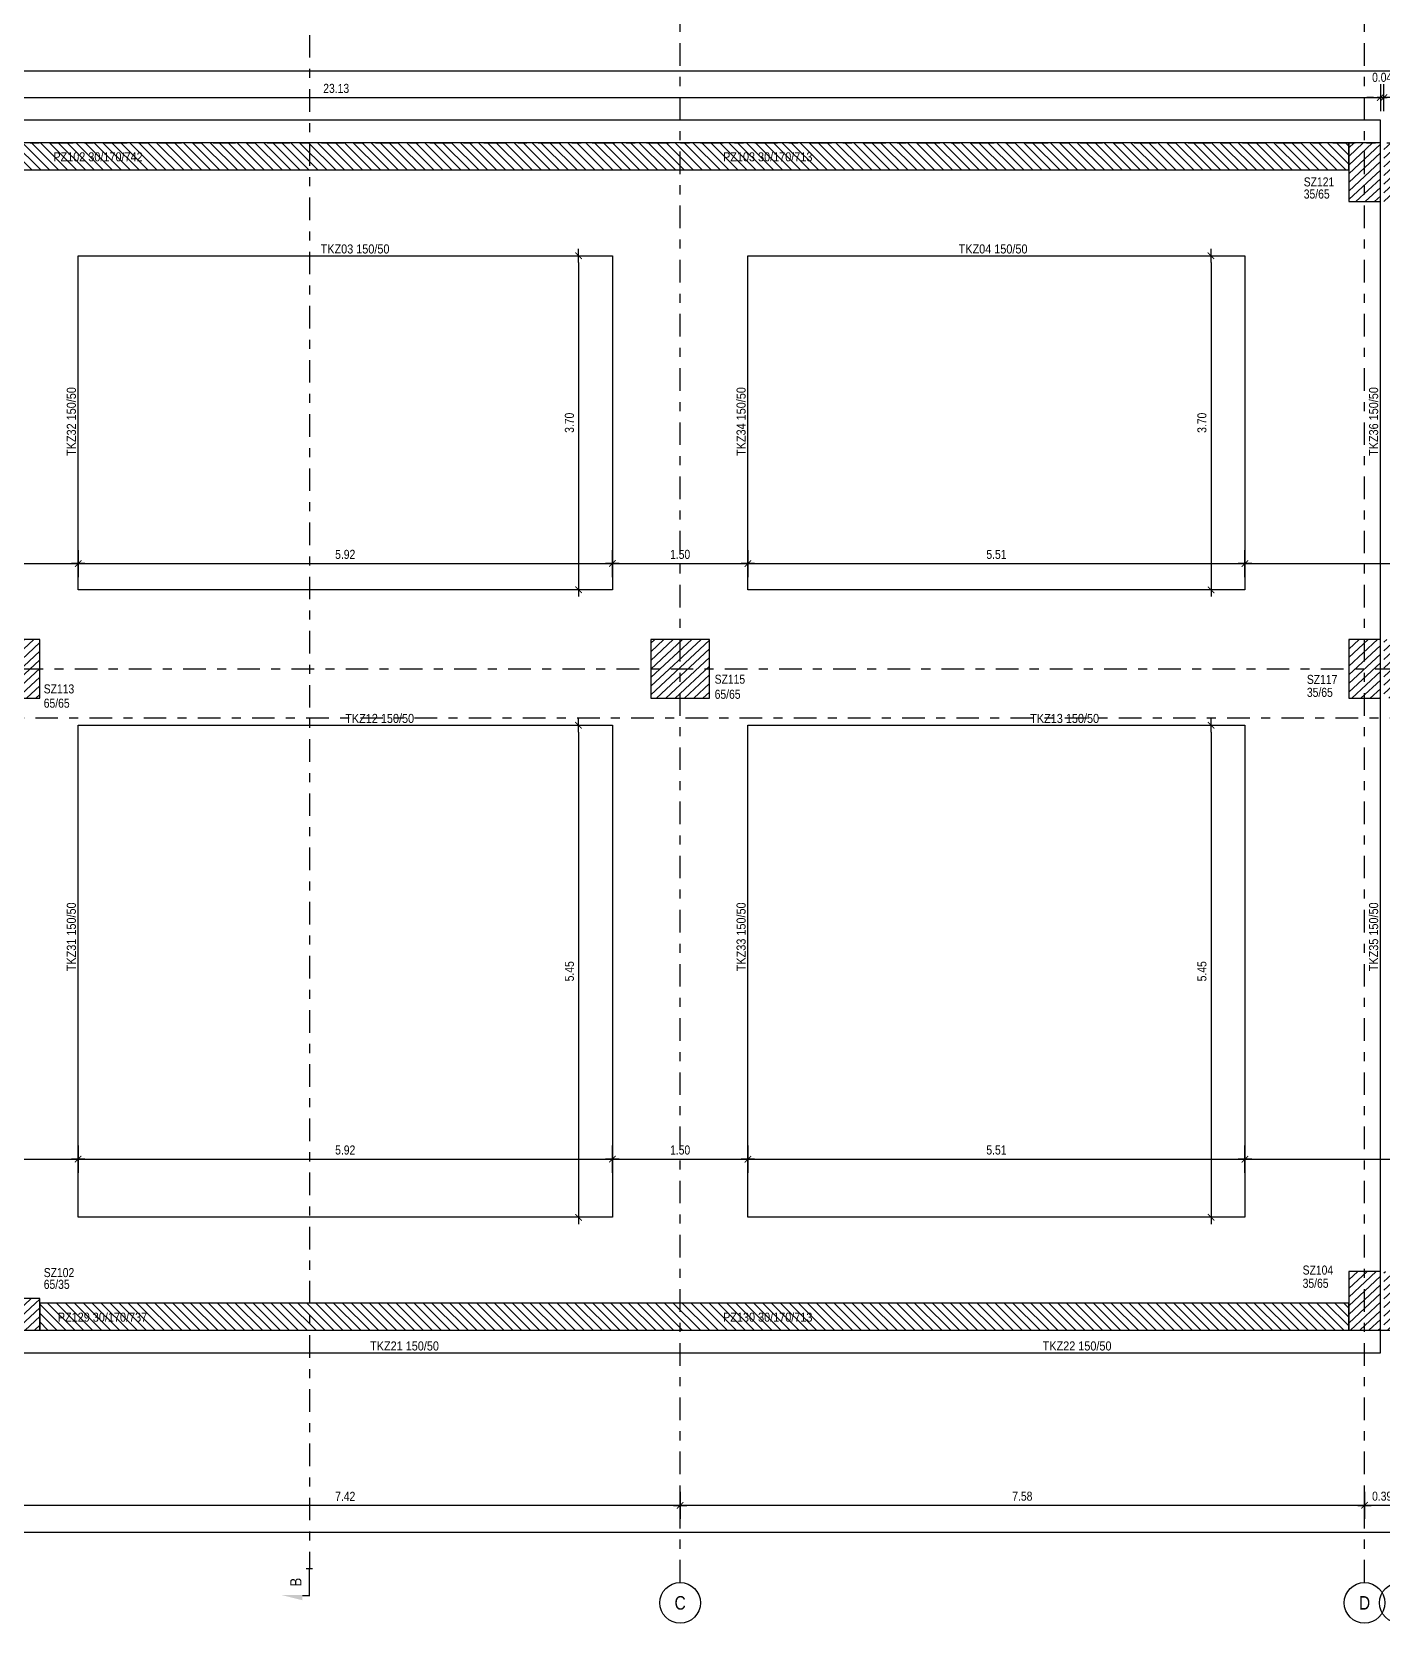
# Model space of a CAD drawing. Header units: metres. Extents: x 419734 to 420376, y 4564732 to 4565123.
# Drawn here: x 419821.92 to 419836.88, y 4565095.97 to 4565113.6 of the extents above; entities that cross this region are included whole.
import ezdxf
from ezdxf.enums import TextEntityAlignment as Align

# ---------------------------------------------------------------- set-up
doc = ezdxf.new("R2010")
doc.units = ezdxf.units.M
doc.linetypes.add('TRATTO-PUNTO', pattern=[1, 0.5, -0.25, 0, -0.25])
doc.layers.get('Defpoints').update_dxf_attribs({"color": 5})
for name, color, linetype in [('07-CARPENTERIA', 2, 'Continuous'), ('07-SIMBOLI', 1, 'Continuous'), ('Standart', 7, 'Continuous'), ('SW_ASSI', 7, 'TRATTO-PUNTO'), ('SW_DIM', 33, 'Continuous'), ('SW_MAGRONE', 2, 'Continuous'), ('SW_QUOTE', 1, 'Continuous'), ('SW_SEZIONI_CARPENTERIA', 4, 'Continuous'), ('SW_TESTI', 2, 'Continuous'), ('SW_TRATTEGGIO_252', 252, 'Continuous'), ('SW_TXT_TESTI', 1, 'Continuous')]:
    doc.layers.add(name, color=color, linetype=linetype)
doc.styles.add('SWS', font='ARIALN.TTF')
doc.dimstyles.new('DIM-SW-50_m', dxfattribs={"dimtxt": 0.1, "dimasz": 0.075, "dimexe": 0.125, "dimexo": 0.125, "dimgap": 0.05, "dimtad": 1, "dimzin": 1, "dimdsep": 46, "dimtxsty": 'SWS', "dimblk1": 'D', "dimblk2": 'D', "dimsah": 1, "dimcen": 0.0075, "dimdle": 0.0625, "dimse1": 1, "dimse2": 1, "dimclrd": 256, "dimclre": 256, "dimclrt": 256, "dimazin": 0, "dimtfac": 0.75, "dimtmove": 1, "dimatfit": 3, "dimldrblk": 'D', "dimfxl": 0.125, "dimtvp": 1.5, "dimtolj": 1, "dimtzin": 0, "dimarcsym": 0})
pattern_1 = [(135, (419777.502614, 4565086.29963), (-0.049497475, -0.049497475), [])]

# ---------------------------------------------------------------- blocks, each defined once
blk = doc.blocks.new('*U6')
at = {"layer": 'SW_QUOTE', "const_width": 0.0003}
blk.add_lwpolyline([(0, 0), (-0.006, 0), (-0.006, 0.00159)], dxfattribs=at)
at = {"layer": 'SW_QUOTE', "const_width": 0.0003, "flags": 128}
blk.add_lwpolyline([(0, -0.00075), (0, 0.00075)], dxfattribs=at)
at = {"layer": 'SW_QUOTE'}
blk.add_solid([(-0.00585, 0.00159), (-0.00701, 0.00159), (-0.00585, 0.00624)], dxfattribs=at)
at = {"layer": 'SW_TESTI', "color": 3, "style": 'SWS'}
blk.add_attdef('SEZ', text='', height=0.0025, dxfattribs=at).set_placement((-0.003, 0.003), align=Align.MIDDLE)
at = {"layer": 'SW_TESTI', "style": 'SWS'}
for tag, p in [('RIF_DOC', (-0.003, -0.0025)), ('RIF_DOC_SEC', (-0.003, -0.0055))]:
    blk.add_attdef(tag, text='', height=0.002, dxfattribs=at).set_placement(p, align=Align.MIDDLE)
blk = doc.blocks.new('D')
for p, q in [((-1, 0), (1, 0)), ((0, 2), (0, -2))]:
    blk.add_line(p, q)
at = {"const_width": 0.141}
blk.add_lwpolyline([(0.48, 0.48), (-0.48, -0.48)], dxfattribs=at)
blk = doc.blocks.new('*D86')
at = {"layer": 'Defpoints', "color": 0, "ltscale": 0.5, "transparency": 16777216}
for p in [(419862.454, 4565114.837), (419813.481, 4565112.616), (419862.454, 4565112.616)]:
    blk.add_point(p, dxfattribs=at)
at = {"layer": 'SW_DIM', "lineweight": -2, "ltscale": 0.5, "transparency": 16777216}
blk.add_line((419813.556, 4565114.837), (419862.379, 4565114.837), dxfattribs=at)
at = {"layer": 'SW_DIM', "lineweight": -2, "ltscale": 0.5, "transparency": 16777216, "xscale": 0.075, "yscale": 0.075, "zscale": 0.075, "rotation": 180}
blk.add_blockref('D', (419813.481, 4565114.837), dxfattribs=at)
at = {"layer": 'SW_DIM', "lineweight": -2, "ltscale": 0.5, "transparency": 16777216, "xscale": 0.075, "yscale": 0.075, "zscale": 0.075}
blk.add_blockref('D', (419862.454, 4565114.837), dxfattribs=at)
at = {"layer": 'SW_DIM', "ltscale": 0.5, "transparency": 16777216, "insert": (419837.968, 4565114.938), "char_height": 0.1, "attachment_point": 5, "style": 'SWS'}
blk.add_mtext('\\A1;48.97', dxfattribs=at)
blk = doc.blocks.new('*D103')
at = {"layer": 'Defpoints', "color": 0, "ltscale": 0.5, "transparency": 16777216}
for p in [(419836.684, 4565097.276), (419836.684, 4565097.276), (419837.074, 4565097.276)]:
    blk.add_point(p, dxfattribs=at)
at = {"layer": 'SW_DIM', "lineweight": -2, "ltscale": 0.5, "transparency": 16777216}
blk.add_line((419836.999, 4565097.276), (419836.759, 4565097.276), dxfattribs=at)
at = {"layer": 'SW_DIM', "lineweight": -2, "ltscale": 0.5, "transparency": 16777216, "xscale": 0.075, "yscale": 0.075, "zscale": 0.075, "rotation": 180}
blk.add_blockref('D', (419836.684, 4565097.276), dxfattribs=at)
at = {"layer": 'SW_DIM', "lineweight": -2, "ltscale": 0.5, "transparency": 16777216, "xscale": 0.075, "yscale": 0.075, "zscale": 0.075}
blk.add_blockref('D', (419837.074, 4565097.276), dxfattribs=at)
at = {"layer": 'SW_DIM', "ltscale": 0.5, "transparency": 16777216, "insert": (419836.879, 4565097.377), "char_height": 0.1, "attachment_point": 5, "style": 'SWS'}
blk.add_mtext('\\A1;0.39', dxfattribs=at)
blk = doc.blocks.new('*D104')
at = {"layer": 'Defpoints', "color": 0, "ltscale": 0.5, "transparency": 16777216}
for p in [(419829.104, 4565097.276), (419829.104, 4565097.276), (419836.684, 4565097.276)]:
    blk.add_point(p, dxfattribs=at)
at = {"layer": 'SW_DIM', "lineweight": -2, "ltscale": 0.5, "transparency": 16777216}
blk.add_line((419836.609, 4565097.276), (419829.179, 4565097.276), dxfattribs=at)
at = {"layer": 'SW_DIM', "lineweight": -2, "ltscale": 0.5, "transparency": 16777216, "xscale": 0.075, "yscale": 0.075, "zscale": 0.075, "rotation": 180}
blk.add_blockref('D', (419829.104, 4565097.276), dxfattribs=at)
at = {"layer": 'SW_DIM', "lineweight": -2, "ltscale": 0.5, "transparency": 16777216, "xscale": 0.075, "yscale": 0.075, "zscale": 0.075}
blk.add_blockref('D', (419836.684, 4565097.276), dxfattribs=at)
at = {"layer": 'SW_DIM', "ltscale": 0.5, "transparency": 16777216, "insert": (419832.894, 4565097.377), "char_height": 0.1, "attachment_point": 5, "style": 'SWS'}
blk.add_mtext('\\A1;7.58', dxfattribs=at)
blk = doc.blocks.new('*D105')
at = {"layer": 'Defpoints', "color": 0, "ltscale": 0.5, "transparency": 16777216}
for p in [(419821.687, 4565097.276), (419821.687, 4565097.276), (419829.104, 4565097.276)]:
    blk.add_point(p, dxfattribs=at)
at = {"layer": 'SW_DIM', "lineweight": -2, "ltscale": 0.5, "transparency": 16777216}
blk.add_line((419829.029, 4565097.276), (419821.762, 4565097.276), dxfattribs=at)
at = {"layer": 'SW_DIM', "lineweight": -2, "ltscale": 0.5, "transparency": 16777216, "xscale": 0.075, "yscale": 0.075, "zscale": 0.075, "rotation": 180}
blk.add_blockref('D', (419821.687, 4565097.276), dxfattribs=at)
at = {"layer": 'SW_DIM', "lineweight": -2, "ltscale": 0.5, "transparency": 16777216, "xscale": 0.075, "yscale": 0.075, "zscale": 0.075}
blk.add_blockref('D', (419829.104, 4565097.276), dxfattribs=at)
at = {"layer": 'SW_DIM', "ltscale": 0.5, "transparency": 16777216, "insert": (419825.395, 4565097.376), "char_height": 0.1, "attachment_point": 5, "style": 'SWS'}
blk.add_mtext('\\A1;7.42', dxfattribs=at)
blk = doc.blocks.new('*D108')
at = {"layer": 'Defpoints', "color": 0, "ltscale": 0.5, "transparency": 16777216}
for p in [(419813.481, 4565098.966), (419862.454, 4565098.966), (419862.454, 4565096.98)]:
    blk.add_point(p, dxfattribs=at)
at = {"layer": 'SW_DIM', "lineweight": -2, "ltscale": 0.5, "transparency": 16777216}
blk.add_line((419813.556, 4565096.98), (419862.379, 4565096.98), dxfattribs=at)
at = {"layer": 'SW_DIM', "lineweight": -2, "ltscale": 0.5, "transparency": 16777216, "xscale": 0.075, "yscale": 0.075, "zscale": 0.075, "rotation": 180}
blk.add_blockref('D', (419813.481, 4565096.98), dxfattribs=at)
at = {"layer": 'SW_DIM', "lineweight": -2, "ltscale": 0.5, "transparency": 16777216, "xscale": 0.075, "yscale": 0.075, "zscale": 0.075}
blk.add_blockref('D', (419862.454, 4565096.98), dxfattribs=at)
at = {"layer": 'SW_DIM', "ltscale": 0.5, "transparency": 16777216, "insert": (419837.968, 4565097.081), "char_height": 0.1, "attachment_point": 5, "style": 'SWS'}
blk.add_mtext('\\A1;48.97', dxfattribs=at)
blk = doc.blocks.new('*D114')
at = {"layer": 'Defpoints', "color": 0, "ltscale": 0.5, "transparency": 16777216}
for p in [(419827.998, 4565111.116), (419827.979, 4565107.416), (419827.998, 4565107.416)]:
    blk.add_point(p, dxfattribs=at)
at = {"layer": 'SW_DIM', "lineweight": -2, "ltscale": 0.5, "transparency": 16777216}
blk.add_line((419827.979, 4565111.041), (419827.979, 4565107.491), dxfattribs=at)
at = {"layer": 'SW_DIM', "lineweight": -2, "ltscale": 0.5, "transparency": 16777216, "xscale": 0.075, "yscale": 0.075, "zscale": 0.075}
for p, rotation in [((419827.979, 4565111.116), 90), ((419827.979, 4565107.416), 270)]:
    blk.add_blockref('D', p, dxfattribs=dict(at, rotation=rotation))
at = {"layer": 'SW_DIM', "ltscale": 0.5, "transparency": 16777216, "insert": (419827.878, 4565109.266), "char_height": 0.1, "attachment_point": 5, "rotation": 90, "style": 'SWS'}
blk.add_mtext('\\A1;3.70', dxfattribs=at)
blk = doc.blocks.new('*D115')
at = {"layer": 'Defpoints', "color": 0, "ltscale": 0.5, "transparency": 16777216}
for p in [(419835.003, 4565111.116), (419834.984, 4565107.416), (419835.003, 4565107.416)]:
    blk.add_point(p, dxfattribs=at)
at = {"layer": 'SW_DIM', "lineweight": -2, "ltscale": 0.5, "transparency": 16777216}
blk.add_line((419834.984, 4565111.041), (419834.984, 4565107.491), dxfattribs=at)
at = {"layer": 'SW_DIM', "lineweight": -2, "ltscale": 0.5, "transparency": 16777216, "xscale": 0.075, "yscale": 0.075, "zscale": 0.075}
for p, rotation in [((419834.984, 4565111.116), 90), ((419834.984, 4565107.416), 270)]:
    blk.add_blockref('D', p, dxfattribs=dict(at, rotation=rotation))
at = {"layer": 'SW_DIM', "ltscale": 0.5, "transparency": 16777216, "insert": (419834.883, 4565109.266), "char_height": 0.1, "attachment_point": 5, "rotation": 90, "style": 'SWS'}
blk.add_mtext('\\A1;3.70', dxfattribs=at)
blk = doc.blocks.new('*D126')
at = {"layer": 'Defpoints', "color": 0, "ltscale": 0.5, "transparency": 16777216}
for p in [(419835.003, 4565105.916), (419834.984, 4565100.466), (419835.003, 4565100.466)]:
    blk.add_point(p, dxfattribs=at)
at = {"layer": 'SW_DIM', "lineweight": -2, "ltscale": 0.5, "transparency": 16777216}
blk.add_line((419834.984, 4565105.841), (419834.984, 4565100.541), dxfattribs=at)
at = {"layer": 'SW_DIM', "lineweight": -2, "ltscale": 0.5, "transparency": 16777216, "xscale": 0.075, "yscale": 0.075, "zscale": 0.075}
for p, rotation in [((419834.984, 4565105.916), 90), ((419834.984, 4565100.466), 270)]:
    blk.add_blockref('D', p, dxfattribs=dict(at, rotation=rotation))
at = {"layer": 'SW_DIM', "ltscale": 0.5, "transparency": 16777216, "insert": (419834.883, 4565103.191), "char_height": 0.1, "attachment_point": 5, "rotation": 90, "style": 'SWS'}
blk.add_mtext('\\A1;5.45', dxfattribs=at)
blk = doc.blocks.new('*D127')
at = {"layer": 'Defpoints', "color": 0, "ltscale": 0.5, "transparency": 16777216}
for p in [(419827.998, 4565105.916), (419827.979, 4565100.466), (419827.998, 4565100.466)]:
    blk.add_point(p, dxfattribs=at)
at = {"layer": 'SW_DIM', "lineweight": -2, "ltscale": 0.5, "transparency": 16777216}
blk.add_line((419827.979, 4565105.841), (419827.979, 4565100.541), dxfattribs=at)
at = {"layer": 'SW_DIM', "lineweight": -2, "ltscale": 0.5, "transparency": 16777216, "xscale": 0.075, "yscale": 0.075, "zscale": 0.075}
for p, rotation in [((419827.979, 4565105.916), 90), ((419827.979, 4565100.466), 270)]:
    blk.add_blockref('D', p, dxfattribs=dict(at, rotation=rotation))
at = {"layer": 'SW_DIM', "ltscale": 0.5, "transparency": 16777216, "insert": (419827.878, 4565103.191), "char_height": 0.1, "attachment_point": 5, "rotation": 90, "style": 'SWS'}
blk.add_mtext('\\A1;5.45', dxfattribs=at)
blk = doc.blocks.new('*D132')
at = {"layer": 'Defpoints', "color": 0, "ltscale": 0.5, "transparency": 16777216}
for p in [(419820.937, 4565107.707), (419822.437, 4565107.707), (419822.437, 4565107.707)]:
    blk.add_point(p, dxfattribs=at)
at = {"layer": 'SW_DIM', "lineweight": -2, "ltscale": 0.5, "transparency": 16777216}
blk.add_line((419821.012, 4565107.707), (419822.362, 4565107.707), dxfattribs=at)
at = {"layer": 'SW_DIM', "lineweight": -2, "ltscale": 0.5, "transparency": 16777216, "xscale": 0.075, "yscale": 0.075, "zscale": 0.075, "rotation": 180}
blk.add_blockref('D', (419820.937, 4565107.707), dxfattribs=at)
at = {"layer": 'SW_DIM', "lineweight": -2, "ltscale": 0.5, "transparency": 16777216, "xscale": 0.075, "yscale": 0.075, "zscale": 0.075}
blk.add_blockref('D', (419822.437, 4565107.707), dxfattribs=at)
at = {"layer": 'SW_DIM', "ltscale": 0.5, "transparency": 16777216, "insert": (419821.687, 4565107.808), "char_height": 0.1, "attachment_point": 5, "style": 'SWS'}
blk.add_mtext('\\A1;1.50', dxfattribs=at)
blk = doc.blocks.new('*D133')
at = {"layer": 'Defpoints', "color": 0, "ltscale": 0.5, "transparency": 16777216}
for p in [(419822.437, 4565107.707), (419828.354, 4565107.707), (419828.354, 4565107.707)]:
    blk.add_point(p, dxfattribs=at)
at = {"layer": 'SW_DIM', "lineweight": -2, "ltscale": 0.5, "transparency": 16777216}
blk.add_line((419822.512, 4565107.707), (419828.279, 4565107.707), dxfattribs=at)
at = {"layer": 'SW_DIM', "lineweight": -2, "ltscale": 0.5, "transparency": 16777216, "xscale": 0.075, "yscale": 0.075, "zscale": 0.075, "rotation": 180}
blk.add_blockref('D', (419822.437, 4565107.707), dxfattribs=at)
at = {"layer": 'SW_DIM', "lineweight": -2, "ltscale": 0.5, "transparency": 16777216, "xscale": 0.075, "yscale": 0.075, "zscale": 0.075}
blk.add_blockref('D', (419828.354, 4565107.707), dxfattribs=at)
at = {"layer": 'SW_DIM', "ltscale": 0.5, "transparency": 16777216, "insert": (419825.395, 4565107.808), "char_height": 0.1, "attachment_point": 5, "style": 'SWS'}
blk.add_mtext('\\A1;5.92', dxfattribs=at)
blk = doc.blocks.new('*D134')
at = {"layer": 'Defpoints', "color": 0, "ltscale": 0.5, "transparency": 16777216}
for p in [(419828.354, 4565107.707), (419829.854, 4565107.707), (419829.854, 4565107.707)]:
    blk.add_point(p, dxfattribs=at)
at = {"layer": 'SW_DIM', "lineweight": -2, "ltscale": 0.5, "transparency": 16777216}
blk.add_line((419828.429, 4565107.707), (419829.779, 4565107.707), dxfattribs=at)
at = {"layer": 'SW_DIM', "lineweight": -2, "ltscale": 0.5, "transparency": 16777216, "xscale": 0.075, "yscale": 0.075, "zscale": 0.075, "rotation": 180}
blk.add_blockref('D', (419828.354, 4565107.707), dxfattribs=at)
at = {"layer": 'SW_DIM', "lineweight": -2, "ltscale": 0.5, "transparency": 16777216, "xscale": 0.075, "yscale": 0.075, "zscale": 0.075}
blk.add_blockref('D', (419829.854, 4565107.707), dxfattribs=at)
at = {"layer": 'SW_DIM', "ltscale": 0.5, "transparency": 16777216, "insert": (419829.104, 4565107.808), "char_height": 0.1, "attachment_point": 5, "style": 'SWS'}
blk.add_mtext('\\A1;1.50', dxfattribs=at)
blk = doc.blocks.new('*D135')
at = {"layer": 'Defpoints', "color": 0, "ltscale": 0.5, "transparency": 16777216}
for p in [(419829.854, 4565107.707), (419835.359, 4565107.707), (419835.359, 4565107.707)]:
    blk.add_point(p, dxfattribs=at)
at = {"layer": 'SW_DIM', "lineweight": -2, "ltscale": 0.5, "transparency": 16777216}
blk.add_line((419829.929, 4565107.707), (419835.284, 4565107.707), dxfattribs=at)
at = {"layer": 'SW_DIM', "lineweight": -2, "ltscale": 0.5, "transparency": 16777216, "xscale": 0.075, "yscale": 0.075, "zscale": 0.075, "rotation": 180}
blk.add_blockref('D', (419829.854, 4565107.707), dxfattribs=at)
at = {"layer": 'SW_DIM', "lineweight": -2, "ltscale": 0.5, "transparency": 16777216, "xscale": 0.075, "yscale": 0.075, "zscale": 0.075}
blk.add_blockref('D', (419835.359, 4565107.707), dxfattribs=at)
at = {"layer": 'SW_DIM', "ltscale": 0.5, "transparency": 16777216, "insert": (419832.607, 4565107.808), "char_height": 0.1, "attachment_point": 5, "style": 'SWS'}
blk.add_mtext('\\A1;5.51', dxfattribs=at)
blk = doc.blocks.new('*D136')
at = {"layer": 'Defpoints', "color": 0, "ltscale": 0.5, "transparency": 16777216}
for p in [(419835.359, 4565107.707), (419838.399, 4565107.707), (419838.399, 4565107.707)]:
    blk.add_point(p, dxfattribs=at)
at = {"layer": 'SW_DIM', "lineweight": -2, "ltscale": 0.5, "transparency": 16777216}
blk.add_line((419835.434, 4565107.707), (419838.324, 4565107.707), dxfattribs=at)
at = {"layer": 'SW_DIM', "lineweight": -2, "ltscale": 0.5, "transparency": 16777216, "xscale": 0.075, "yscale": 0.075, "zscale": 0.075, "rotation": 180}
blk.add_blockref('D', (419835.359, 4565107.707), dxfattribs=at)
at = {"layer": 'SW_DIM', "lineweight": -2, "ltscale": 0.5, "transparency": 16777216, "xscale": 0.075, "yscale": 0.075, "zscale": 0.075}
blk.add_blockref('D', (419838.399, 4565107.707), dxfattribs=at)
at = {"layer": 'SW_DIM', "ltscale": 0.5, "transparency": 16777216, "insert": (419837.345, 4565107.808), "char_height": 0.1, "attachment_point": 5, "style": 'SWS'}
blk.add_mtext('\\A1;3.04', dxfattribs=at)
blk = doc.blocks.new('*D147')
at = {"layer": 'Defpoints', "color": 0, "ltscale": 0.5, "transparency": 16777216}
for p in [(419820.937, 4565100.951), (419822.437, 4565101.11), (419822.437, 4565100.957)]:
    blk.add_point(p, dxfattribs=at)
at = {"layer": 'SW_DIM', "lineweight": -2, "ltscale": 0.5, "transparency": 16777216}
blk.add_line((419821.012, 4565101.11), (419822.362, 4565101.11), dxfattribs=at)
at = {"layer": 'SW_DIM', "lineweight": -2, "ltscale": 0.5, "transparency": 16777216, "xscale": 0.075, "yscale": 0.075, "zscale": 0.075, "rotation": 180}
blk.add_blockref('D', (419820.937, 4565101.11), dxfattribs=at)
at = {"layer": 'SW_DIM', "lineweight": -2, "ltscale": 0.5, "transparency": 16777216, "xscale": 0.075, "yscale": 0.075, "zscale": 0.075}
blk.add_blockref('D', (419822.437, 4565101.11), dxfattribs=at)
at = {"layer": 'SW_DIM', "ltscale": 0.5, "transparency": 16777216, "insert": (419821.687, 4565101.211), "char_height": 0.1, "attachment_point": 5, "style": 'SWS'}
blk.add_mtext('\\A1;1.50', dxfattribs=at)
blk = doc.blocks.new('*D148')
at = {"layer": 'Defpoints', "color": 0, "ltscale": 0.5, "transparency": 16777216}
for p in [(419822.437, 4565100.957), (419828.354, 4565101.11), (419828.354, 4565100.918)]:
    blk.add_point(p, dxfattribs=at)
at = {"layer": 'SW_DIM', "lineweight": -2, "ltscale": 0.5, "transparency": 16777216}
blk.add_line((419822.512, 4565101.11), (419828.279, 4565101.11), dxfattribs=at)
at = {"layer": 'SW_DIM', "lineweight": -2, "ltscale": 0.5, "transparency": 16777216, "xscale": 0.075, "yscale": 0.075, "zscale": 0.075, "rotation": 180}
blk.add_blockref('D', (419822.437, 4565101.11), dxfattribs=at)
at = {"layer": 'SW_DIM', "lineweight": -2, "ltscale": 0.5, "transparency": 16777216, "xscale": 0.075, "yscale": 0.075, "zscale": 0.075}
blk.add_blockref('D', (419828.354, 4565101.11), dxfattribs=at)
at = {"layer": 'SW_DIM', "ltscale": 0.5, "transparency": 16777216, "insert": (419825.395, 4565101.211), "char_height": 0.1, "attachment_point": 5, "style": 'SWS'}
blk.add_mtext('\\A1;5.92', dxfattribs=at)
blk = doc.blocks.new('*D149')
at = {"layer": 'Defpoints', "color": 0, "ltscale": 0.5, "transparency": 16777216}
for p in [(419829.854, 4565101.11), (419828.354, 4565100.918), (419829.854, 4565100.931)]:
    blk.add_point(p, dxfattribs=at)
at = {"layer": 'SW_DIM', "lineweight": -2, "ltscale": 0.5, "transparency": 16777216}
blk.add_line((419828.429, 4565101.11), (419829.779, 4565101.11), dxfattribs=at)
at = {"layer": 'SW_DIM', "lineweight": -2, "ltscale": 0.5, "transparency": 16777216, "xscale": 0.075, "yscale": 0.075, "zscale": 0.075, "rotation": 180}
blk.add_blockref('D', (419828.354, 4565101.11), dxfattribs=at)
at = {"layer": 'SW_DIM', "lineweight": -2, "ltscale": 0.5, "transparency": 16777216, "xscale": 0.075, "yscale": 0.075, "zscale": 0.075}
blk.add_blockref('D', (419829.854, 4565101.11), dxfattribs=at)
at = {"layer": 'SW_DIM', "ltscale": 0.5, "transparency": 16777216, "insert": (419829.104, 4565101.211), "char_height": 0.1, "attachment_point": 5, "style": 'SWS'}
blk.add_mtext('\\A1;1.50', dxfattribs=at)
blk = doc.blocks.new('*D150')
at = {"layer": 'Defpoints', "color": 0, "ltscale": 0.5, "transparency": 16777216}
for p in [(419835.359, 4565101.11), (419835.359, 4565100.964), (419829.854, 4565100.931)]:
    blk.add_point(p, dxfattribs=at)
at = {"layer": 'SW_DIM', "lineweight": -2, "ltscale": 0.5, "transparency": 16777216}
blk.add_line((419829.929, 4565101.11), (419835.284, 4565101.11), dxfattribs=at)
at = {"layer": 'SW_DIM', "lineweight": -2, "ltscale": 0.5, "transparency": 16777216, "xscale": 0.075, "yscale": 0.075, "zscale": 0.075, "rotation": 180}
blk.add_blockref('D', (419829.854, 4565101.11), dxfattribs=at)
at = {"layer": 'SW_DIM', "lineweight": -2, "ltscale": 0.5, "transparency": 16777216, "xscale": 0.075, "yscale": 0.075, "zscale": 0.075}
blk.add_blockref('D', (419835.359, 4565101.11), dxfattribs=at)
at = {"layer": 'SW_DIM', "ltscale": 0.5, "transparency": 16777216, "insert": (419832.607, 4565101.211), "char_height": 0.1, "attachment_point": 5, "style": 'SWS'}
blk.add_mtext('\\A1;5.51', dxfattribs=at)
blk = doc.blocks.new('*D151')
at = {"layer": 'Defpoints', "color": 0, "ltscale": 0.5, "transparency": 16777216}
for p in [(419835.359, 4565100.964), (419838.399, 4565101.11), (419838.399, 4565100.954)]:
    blk.add_point(p, dxfattribs=at)
at = {"layer": 'SW_DIM', "lineweight": -2, "ltscale": 0.5, "transparency": 16777216}
blk.add_line((419835.434, 4565101.11), (419838.324, 4565101.11), dxfattribs=at)
at = {"layer": 'SW_DIM', "lineweight": -2, "ltscale": 0.5, "transparency": 16777216, "xscale": 0.075, "yscale": 0.075, "zscale": 0.075, "rotation": 180}
blk.add_blockref('D', (419835.359, 4565101.11), dxfattribs=at)
at = {"layer": 'SW_DIM', "lineweight": -2, "ltscale": 0.5, "transparency": 16777216, "xscale": 0.075, "yscale": 0.075, "zscale": 0.075}
blk.add_blockref('D', (419838.399, 4565101.11), dxfattribs=at)
at = {"layer": 'SW_DIM', "ltscale": 0.5, "transparency": 16777216, "insert": (419837.246, 4565101.211), "char_height": 0.1, "attachment_point": 5, "style": 'SWS'}
blk.add_mtext('\\A1;3.04', dxfattribs=at)
blk = doc.blocks.new('*D178')
at = {"layer": 'Defpoints', "color": 0, "transparency": 16777216}
for p in [(419836.859, 4565112.868), (419813.731, 4565112.366), (419836.859, 4565112.366)]:
    blk.add_point(p, dxfattribs=at)
at = {"layer": 'SW_DIM', "lineweight": -2, "transparency": 16777216}
blk.add_line((419813.806, 4565112.868), (419836.784, 4565112.868), dxfattribs=at)
at = {"layer": 'SW_DIM', "lineweight": -2, "transparency": 16777216, "xscale": 0.075, "yscale": 0.075, "zscale": 0.075, "rotation": 180}
blk.add_blockref('D', (419813.731, 4565112.868), dxfattribs=at)
at = {"layer": 'SW_DIM', "lineweight": -2, "transparency": 16777216, "xscale": 0.075, "yscale": 0.075, "zscale": 0.075}
blk.add_blockref('D', (419836.859, 4565112.868), dxfattribs=at)
at = {"layer": 'SW_DIM', "transparency": 16777216, "insert": (419825.295, 4565112.969), "char_height": 0.1, "attachment_point": 5, "style": 'SWS'}
blk.add_mtext('\\A1;23.13', dxfattribs=at)
blk = doc.blocks.new('*D179')
at = {"layer": 'Defpoints', "color": 0, "transparency": 16777216}
for p in [(419836.899, 4565112.868), (419836.859, 4565112.366), (419836.899, 4565112.366)]:
    blk.add_point(p, dxfattribs=at)
at = {"layer": 'SW_DIM', "lineweight": -2, "transparency": 16777216}
for p, q in [((419836.784, 4565112.868), (419836.709, 4565112.868)), ((419836.859, 4565112.868), (419836.899, 4565112.868)), ((419836.974, 4565112.868), (419837.049, 4565112.868))]:
    blk.add_line(p, q, dxfattribs=at)
at = {"layer": 'SW_DIM', "lineweight": -2, "transparency": 16777216, "xscale": 0.075, "yscale": 0.075, "zscale": 0.075}
blk.add_blockref('D', (419836.859, 4565112.868), dxfattribs=at)
at = {"layer": 'SW_DIM', "lineweight": -2, "transparency": 16777216, "xscale": 0.075, "yscale": 0.075, "zscale": 0.075, "rotation": 180}
blk.add_blockref('D', (419836.899, 4565112.868), dxfattribs=at)
at = {"layer": 'SW_DIM', "transparency": 16777216, "insert": (419836.879, 4565113.092), "char_height": 0.1, "attachment_point": 5, "style": 'SWS'}
blk.add_mtext('\\A1;0.04', dxfattribs=at)
blk = doc.blocks.new('*D180')
at = {"layer": 'Defpoints', "color": 0, "transparency": 16777216}
for p in [(419862.204, 4565112.868), (419836.899, 4565112.366), (419862.204, 4565112.366)]:
    blk.add_point(p, dxfattribs=at)
at = {"layer": 'SW_DIM', "lineweight": -2, "transparency": 16777216}
blk.add_line((419836.974, 4565112.868), (419862.129, 4565112.868), dxfattribs=at)
at = {"layer": 'SW_DIM', "lineweight": -2, "transparency": 16777216, "xscale": 0.075, "yscale": 0.075, "zscale": 0.075, "rotation": 180}
blk.add_blockref('D', (419836.899, 4565112.868), dxfattribs=at)
at = {"layer": 'SW_DIM', "lineweight": -2, "transparency": 16777216, "xscale": 0.075, "yscale": 0.075, "zscale": 0.075}
blk.add_blockref('D', (419862.204, 4565112.868), dxfattribs=at)
at = {"layer": 'SW_DIM', "transparency": 16777216, "insert": (419849.552, 4565112.969), "char_height": 0.1, "attachment_point": 5, "style": 'SWS'}
blk.add_mtext('\\A1;25.31', dxfattribs=at)
blk = doc.blocks.new('*D182')
at = {"layer": 'Defpoints', "color": 0, "ltscale": 0.5, "transparency": 16777216}
for p in [(419813.731, 4565113.161), (419813.731, 4565112.366), (419862.204, 4565112.366)]:
    blk.add_point(p, dxfattribs=at)
at = {"layer": 'SW_DIM', "lineweight": -2, "ltscale": 0.5, "transparency": 16777216}
blk.add_line((419862.129, 4565113.161), (419813.806, 4565113.161), dxfattribs=at)
at = {"layer": 'SW_DIM', "lineweight": -2, "ltscale": 0.5, "transparency": 16777216, "xscale": 0.075, "yscale": 0.075, "zscale": 0.075, "rotation": 180}
blk.add_blockref('D', (419813.731, 4565113.161), dxfattribs=at)
at = {"layer": 'SW_DIM', "lineweight": -2, "ltscale": 0.5, "transparency": 16777216, "xscale": 0.075, "yscale": 0.075, "zscale": 0.075}
blk.add_blockref('D', (419862.204, 4565113.161), dxfattribs=at)
at = {"layer": 'SW_DIM', "ltscale": 0.5, "transparency": 16777216, "insert": (419837.968, 4565113.262), "char_height": 0.1, "attachment_point": 5, "style": 'SWS'}
blk.add_mtext('\\A1;48.47', dxfattribs=at)

msp = doc.modelspace()

# ---------------------------------------------------------------- hatches: boundary and pattern name
at = {"layer": 'SW_TRATTEGGIO_252'}
h = msp.add_hatch(dxfattribs=at)
h.set_pattern_fill('_USER', color=256, scale=0.07, angle=223, pattern_type=0)
h.set_pattern_definition([(223, (419785.906126, 4565145.043914), (0.047739885, -0.05119476), [])])
h.paths.add_polyline_path([(419818.14652, 4565106.86639), (419817.49652, 4565106.86639), (419817.49652, 4565106.21639), (419818.14652, 4565106.21639)])
h.paths.add_polyline_path([(419822.01165, 4565106.86639), (419821.36165, 4565106.86639), (419821.36165, 4565106.21639), (419822.01165, 4565106.21639)])
h.paths.add_polyline_path([(419829.42907, 4565106.86639), (419828.77907, 4565106.86639), (419828.77907, 4565106.21639), (419829.42907, 4565106.21639)])
h.paths.add_polyline_path([(419836.85911, 4565106.86639), (419836.50911, 4565106.86639), (419836.50911, 4565106.21639), (419836.85911, 4565106.21639)])
h.paths.add_polyline_path([(419837.24911, 4565106.86639), (419836.89911, 4565106.86639), (419836.89911, 4565106.21639), (419837.24911, 4565106.21639)])
h.paths.add_polyline_path([(419837.24911, 4565112.36639), (419836.89911, 4565112.36639), (419836.89911, 4565111.71639), (419837.24911, 4565111.71639)])
h.paths.add_polyline_path([(419836.85911, 4565112.36639), (419836.50911, 4565112.36639), (419836.50911, 4565111.71639), (419836.85911, 4565111.71639)])
h.paths.add_polyline_path([(419837.24911, 4565099.86639), (419836.89911, 4565099.86639), (419836.89911, 4565099.21639), (419837.24911, 4565099.21639)])
h.paths.add_polyline_path([(419836.85911, 4565099.86639), (419836.50911, 4565099.86639), (419836.50911, 4565099.21639), (419836.85911, 4565099.21639)])
h.paths.add_polyline_path([(419843.32911, 4565099.56639), (419842.67911, 4565099.56639), (419842.67911, 4565099.21639), (419843.32911, 4565099.21639)])
h.paths.add_polyline_path([(419822.01165, 4565099.56639), (419821.36165, 4565099.56639), (419821.36165, 4565099.21639), (419822.01165, 4565099.21639)])
h.paths.add_polyline_path([(419814.08139, 4565106.86639), (419813.73139, 4565106.86639), (419813.73139, 4565106.21639), (419814.08139, 4565106.21639)])
h = msp.add_hatch(dxfattribs=at)
h.set_pattern_fill('_USER', color=256, scale=0.07, angle=135, pattern_type=0)
h.set_pattern_definition(pattern_1)
h.paths.add_polyline_path([(419836.50911, 4565112.36639), (419829.37928, 4565112.36639), (419821.96186, 4565112.36639), (419813.73139, 4565112.36639), (419813.73139, 4565106.86639), (419814.03139, 4565106.86639), (419814.03139, 4565112.06639), (419821.96186, 4565112.06639), (419829.37928, 4565112.06639), (419836.50911, 4565112.06639)])
h = msp.add_hatch(dxfattribs=at)
h.set_pattern_fill('_USER', color=256, scale=0.07, angle=135, pattern_type=0)
h.set_pattern_definition(pattern_1)
h.paths.add_polyline_path([(419836.50911, 4565099.51639), (419829.37928, 4565099.51639), (419822.01165, 4565099.51639), (419822.01165, 4565099.21639), (419829.37928, 4565099.21639), (419836.50911, 4565099.21639)])

# ---------------------------------------------------------------- linework, layer by layer
at = {"layer": '07-CARPENTERIA', "color": 1, "linetype": 'ByBlock'}
msp.add_lwpolyline([(419836.85911, 4565107.41696), (419836.85911, 4565112.61639), (419813.48139, 4565112.61639), (419813.48139, 4565098.96639), (419836.85911, 4565098.96639), (419836.85911, 4565106.21639)], dxfattribs=at)
msp.add_lwpolyline([(419836.85911, 4565112.61639), (419813.48139, 4565112.61639), (419813.48139, 4565098.96639), (419836.85911, 4565098.96639)], close=True, dxfattribs=at)
at = {"layer": '07-SIMBOLI', "color": 1}
for centre in [(419829.10407, 4565096.19601), (419836.68411, 4565096.19601), (419837.07411, 4565096.19601)]:
    msp.add_circle(centre, 0.225, dxfattribs=at)
at = {"layer": 'Standart', "color": 1, "linetype": 'Continuous', "lineweight": 5}
msp.add_lwpolyline([(419836.85911, 4565106.86639), (419836.85911, 4565107.41639)], dxfattribs=at)
at = {"layer": 'SW_ASSI', "color": 8, "ltscale": 0.5}
for p, q in [((419824.99788, 4565115.361), (419824.99788, 4565096.5756)), ((419864.21306, 4565105.99413), (419811.65859, 4565105.99413))]:
    msp.add_line(p, q, dxfattribs=at)
at = {"layer": 'SW_ASSI', "ltscale": 0.5}
for points in [[(419829.10407, 4565096.42102), (419829.10407, 4565115.48197)], [(419836.68411, 4565096.42102), (419836.68411, 4565115.48197)], [(419811.60012, 4565112.36639), (419813.73139, 4565112.36639), (419835.73139, 4565112.36639), (419864.55674, 4565112.36639)], [(419811.60012, 4565106.54139), (419864.55674, 4565106.54139)], [(419811.60012, 4565099.21639), (419864.55674, 4565099.21639)]]:
    msp.add_lwpolyline(points, dxfattribs=at)
at = {"layer": 'SW_MAGRONE'}
for points in [[(419836.50911, 4565112.36639), (419829.37928, 4565112.36639), (419821.96186, 4565112.36639), (419813.73139, 4565112.36639), (419813.73139, 4565106.86639), (419814.03139, 4565106.86639), (419814.03139, 4565112.06639), (419821.96186, 4565112.06639), (419829.37928, 4565112.06639), (419836.50911, 4565112.06639)], [(419836.50911, 4565099.51639), (419829.37928, 4565099.51639), (419822.01165, 4565099.51639), (419822.01165, 4565099.21639), (419829.37928, 4565099.21639), (419836.50911, 4565099.21639)]]:
    msp.add_lwpolyline(points, close=True, dxfattribs=at)
at = {"layer": 'SW_SEZIONI_CARPENTERIA'}
for points in [[(419836.85911, 4565112.36639), (419836.50911, 4565112.36639), (419836.50911, 4565111.71639), (419836.85911, 4565111.71639)], [(419828.35407, 4565111.11639), (419828.35407, 4565107.41639), (419822.43665, 4565107.41639), (419822.43665, 4565111.11639)], [(419835.35911, 4565107.41639), (419829.85407, 4565107.41639), (419829.85407, 4565111.11639), (419835.35911, 4565111.11639)], [(419822.01165, 4565106.86639), (419821.36165, 4565106.86639), (419821.36165, 4565106.21639), (419822.01165, 4565106.21639)], [(419829.42907, 4565106.86639), (419828.77907, 4565106.86639), (419828.77907, 4565106.21639), (419829.42907, 4565106.21639)], [(419836.85911, 4565106.86639), (419836.50911, 4565106.86639), (419836.50911, 4565106.21639), (419836.85911, 4565106.21639)], [(419828.35407, 4565100.46639), (419822.43665, 4565100.46639), (419822.43665, 4565105.91639), (419828.35407, 4565105.91639)], [(419835.35911, 4565100.46639), (419829.85407, 4565100.46639), (419829.85407, 4565105.91639), (419835.35911, 4565105.91639)], [(419836.85911, 4565099.86639), (419836.50911, 4565099.86639), (419836.50911, 4565099.21639), (419836.85911, 4565099.21639)], [(419822.01165, 4565099.56639), (419821.36165, 4565099.56639), (419821.36165, 4565099.21639), (419822.01165, 4565099.21639)]]:
    msp.add_lwpolyline(points, close=True, dxfattribs=at)

# ---------------------------------------------------------------- block references
ref = msp.add_blockref('*U6', (419824.99788, 4565096.5756), dxfattribs=dict(xscale=50, yscale=50, zscale=50, rotation=90))
ref.add_attrib('SEZ', 'B', dxfattribs={"layer": 'SW_TESTI', "color": 3, "height": 0.125, "rotation": 90, "style": 'SWS'}).set_placement((419824.84788, 4565096.4256), align=Align.MIDDLE)

# ---------------------------------------------------------------- texts
at = {"layer": 'SW_TXT_TESTI', "color": 2, "style": 'SWS', "width": 1.05}
for s, p in [('PZ102 30/170/742', (419822.16186, 4565112.1617)), ('PZ103 30/170/713', (419829.57928, 4565112.1617)), ('TKZ03 150/50', (419825.12274, 4565111.14139)), ('TKZ04 150/50', (419832.18898, 4565111.14139)), ('TKZ12 150/50', (419825.39536, 4565105.94139)), ('TKZ13 150/50', (419832.98159, 4565105.94139)), ('PZ129 30/170/737', (419822.21165, 4565099.31016)), ('PZ130 30/170/713', (419829.57928, 4565099.31016)), ('TKZ21 150/50', (419825.67057, 4565098.99139)), ('TKZ22 150/50', (419833.1192, 4565098.99139))]:
    msp.add_text(s, height=0.1, dxfattribs=at).set_placement(p)
for s, p in [('TKZ32 150/50', (419822.41165, 4565108.89859)), ('TKZ34 150/50', (419829.82907, 4565108.89859)), ('TKZ36 150/50', (419836.83411, 4565108.89859)), ('TKZ31 150/50', (419822.41165, 4565103.19167)), ('TKZ33 150/50', (419829.82907, 4565103.19167)), ('TKZ35 150/50', (419836.83411, 4565103.19167))]:
    msp.add_text(s, height=0.1, rotation=90, dxfattribs=at).set_placement(p)
at = {"layer": 'SW_TXT_TESTI', "color": 4, "style": 'SWS'}
for s, p in [('C', (419829.10407, 4565096.19601)), ('D', (419836.68411, 4565096.19601))]:
    msp.add_text(s, height=0.15, rotation=0.110239, dxfattribs=at).set_placement(p, align=Align.MIDDLE_CENTER)
at = {"layer": 'SW_TXT_TESTI', "color": 2, "char_height": 0.1, "attachment_point": 1, "style": 'SWS'}
for s, insert, width, line_spacing_factor in [('SZ121 35/65', (419836.01072, 4565111.98422), 0.4371708, 0.806011), ('SZ117 35/65', (419836.04553, 4565106.47393), 0.4510979, 0.861504), ('SZ113 65/65', (419822.05612, 4565106.3689), 0.4240058, 0.949472), ('SZ102 65/35', (419822.05629, 4565099.90413), 0.4240058, 0.781172), ('SZ104 35/65', (419835.99857, 4565099.93204), 0.4316128, 0.87742)]:
    msp.add_mtext(s, dxfattribs=dict(at, insert=insert, width=width, line_spacing_factor=line_spacing_factor))
at = {"layer": 'SW_TXT_TESTI', "color": 2, "insert": (419829.48659, 4565106.47622), "char_height": 0.1, "width": 0.4240058, "attachment_point": 1, "style": 'SWS'}
msp.add_mtext('SZ115 65/65', dxfattribs=at)

# ---------------------------------------------------------------- dimensions: what is measured, and where the dimension line sits
at = {"layer": 'SW_DIM', "ltscale": 0.5}
for base, p1, p2, picture, middle in [((419862.45411, 4565114.83652), (419813.48139, 4565112.61639), (419862.45411, 4565112.61639), '*D86', (419837.96775, 4565114.93757)), ((419813.73139, 4565113.16069), (419862.20411, 4565112.36639), (419813.73139, 4565112.36639), '*D182', (419837.96775, 4565113.26175)), ((419822.43665, 4565107.7071), (419820.93665, 4565107.7071), (419822.43665, 4565107.7071), '*D132', (419821.68665, 4565107.80816)), ((419828.35407, 4565107.7071), (419822.43665, 4565107.7071), (419828.35407, 4565107.7071), '*D133', (419825.39536, 4565107.80816)), ((419829.85407, 4565107.7071), (419828.35407, 4565107.7071), (419829.85407, 4565107.7071), '*D134', (419829.10407, 4565107.80816)), ((419835.35911, 4565107.7071), (419829.85407, 4565107.7071), (419835.35911, 4565107.7071), '*D135', (419832.60659, 4565107.80816)), ((419822.43665, 4565101.11039), (419820.93665, 4565100.95053), (419822.43665, 4565100.95668), '*D147', (419821.68665, 4565101.21145)), ((419828.35407, 4565101.11039), (419822.43665, 4565100.95668), (419828.35407, 4565100.91847), '*D148', (419825.39536, 4565101.21145)), ((419829.85407, 4565101.11039), (419828.35407, 4565100.91847), (419829.85407, 4565100.93104), '*D149', (419829.10407, 4565101.21145)), ((419835.35911, 4565101.11039), (419829.85407, 4565100.93104), (419835.35911, 4565100.9637), '*D150', (419832.60659, 4565101.21145)), ((419862.45411, 4565096.98007), (419813.48139, 4565098.96639), (419862.45411, 4565098.96639), '*D108', (419837.96775, 4565097.08113)), ((419821.68665, 4565097.27596), (419829.10407, 4565097.27596), (419821.68665, 4565097.27596), '*D105', (419825.39536, 4565097.37617)), ((419829.10407, 4565097.27596), (419836.68411, 4565097.27596), (419829.10407, 4565097.27596), '*D104', (419832.89409, 4565097.37702)), ((419836.68411, 4565097.27596), (419837.07411, 4565097.27596), (419836.68411, 4565097.27596), '*D103', (419836.87911, 4565097.37702))]:
    dim = msp.add_linear_dim(base=base, p1=p1, p2=p2, dimstyle='DIM-SW-50_m', dxfattribs=at)
    dim.commit()
    dim.dimension.update_dxf_attribs({"geometry": picture, "text_midpoint": middle})
at = {"layer": 'SW_DIM'}
dim = msp.add_linear_dim(base=(419836.89911, 4565112.86781), p1=(419836.85911, 4565112.36639), p2=(419836.89911, 4565112.36639), dimstyle='DIM-SW-50_m', dxfattribs=at)
dim.commit()
dim.dimension.update_dxf_attribs({"geometry": '*D179', "text_midpoint": (419836.8788, 4565112.99127), "dimtype": 160})
for base, p1, p2, picture, middle in [((419836.85911, 4565112.86781), (419813.73139, 4565112.36639), (419836.85911, 4565112.36639), '*D178', (419825.29525, 4565112.96886)), ((419862.2041118667, 4565112.867806904), (419836.8991118637, 4565112.3663905384), (419862.2041118667, 4565112.3663905384), '*D180', (419849.5516118652, 4565112.9688642016))]:
    dim = msp.add_linear_dim(base=base, p1=p1, p2=p2, dimstyle='DIM-SW-50_m', dxfattribs=at)
    dim.commit()
    dim.dimension.update_dxf_attribs({"geometry": picture, "text_midpoint": middle})
at = {"layer": 'SW_DIM', "ltscale": 0.5}
for base, p1, p2, picture, middle in [((419827.9789, 4565107.41639), (419827.99758, 4565111.11639), (419827.99758, 4565107.41639), '*D114', (419827.87784, 4565109.26639)), ((419834.98394, 4565107.41639), (419835.00262, 4565111.11639), (419835.00262, 4565107.41639), '*D115', (419834.88288, 4565109.26639)), ((419827.9789, 4565100.46639), (419827.99758, 4565105.91639), (419827.99758, 4565100.46639), '*D127', (419827.87805, 4565103.19139)), ((419834.98394, 4565100.46639), (419835.00262, 4565105.91639), (419835.00262, 4565100.46639), '*D126', (419834.88309, 4565103.19139))]:
    dim = msp.add_linear_dim(base=base, p1=p1, p2=p2, angle=90, dimstyle='DIM-SW-50_m', dxfattribs=at)
    dim.commit()
    dim.dimension.update_dxf_attribs({"geometry": picture, "text_midpoint": middle})
for base, p1, p2, picture, middle in [((419838.39911, 4565107.7071), (419835.35911, 4565107.7071), (419838.39911, 4565107.7071), '*D136', (419837.34453, 4565107.7071)), ((419838.39911, 4565101.11039), (419835.35911, 4565100.9637), (419838.39911, 4565100.95361), '*D151', (419837.24631, 4565101.11039))]:
    dim = msp.add_linear_dim(base=base, p1=p1, p2=p2, dimstyle='DIM-SW-50_m', dxfattribs=at)
    dim.commit()
    dim.dimension.update_dxf_attribs({"geometry": picture, "text_midpoint": middle, "dimtype": 160})

doc.saveas('drawing.dxf')
